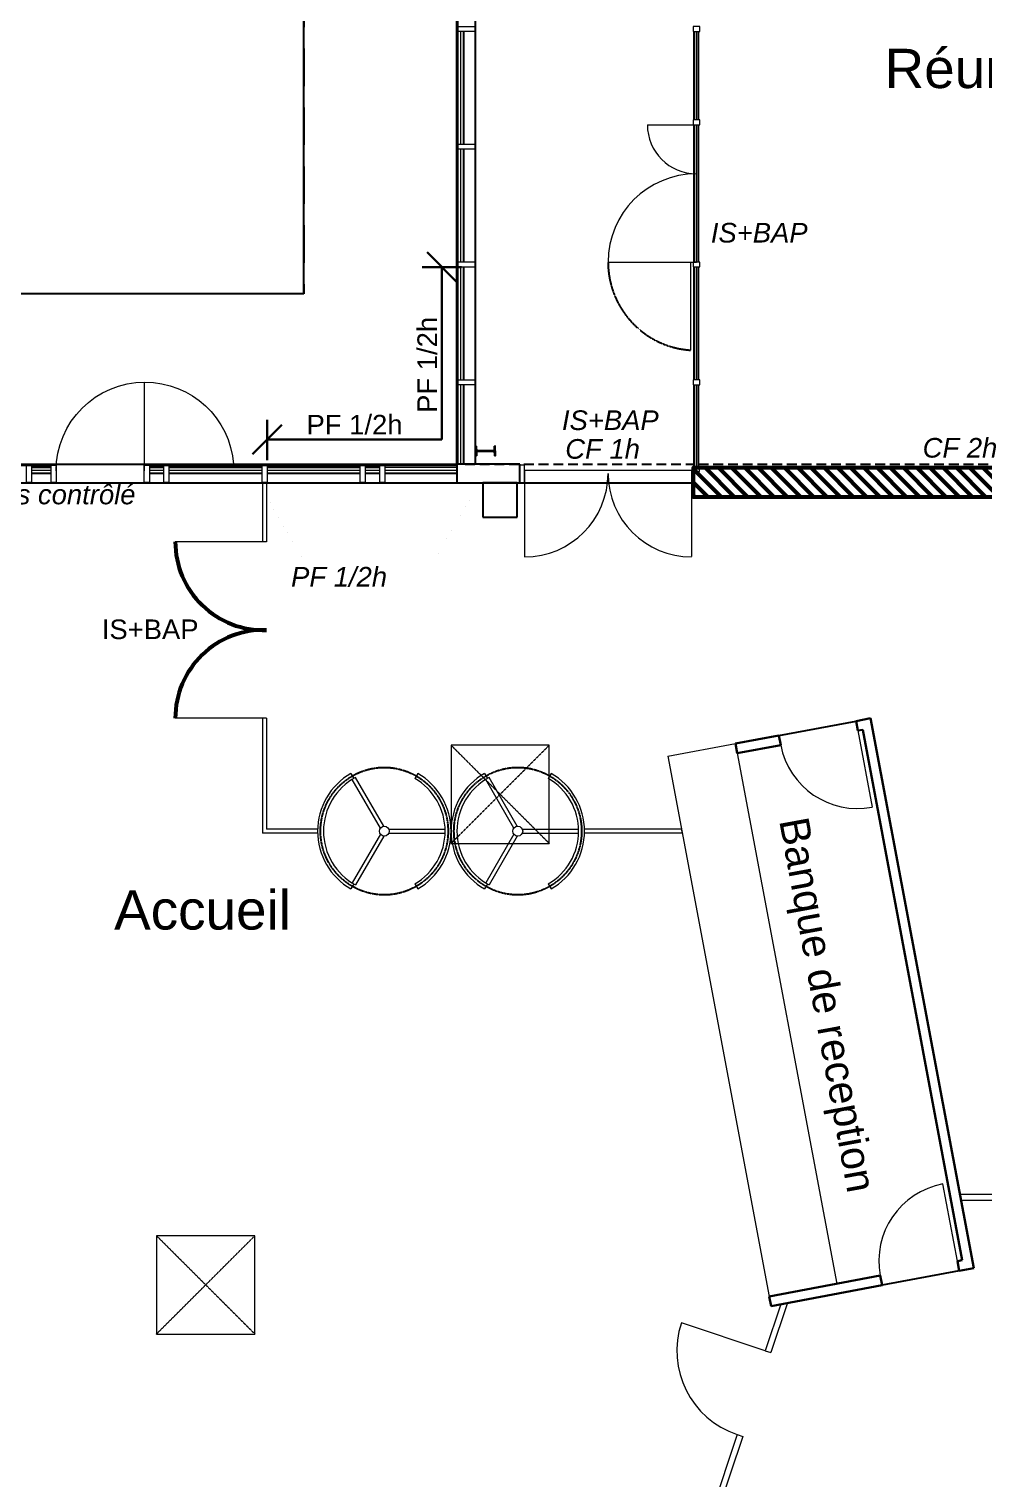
# Model space of a CAD drawing. Header units: metres. Extents: x 134472 to 303672, y 136880 to 366415.
# Drawn here: x 219297 to 229027, y 270372 to 285149 of the extents above; entities that cross this region are included whole.
import ezdxf
from ezdxf.enums import TextEntityAlignment as Align

# ---------------------------------------------------------------- set-up
doc = ezdxf.new("R2010")
doc.units = ezdxf.units.M
doc.header["$LTSCALE"] = 2
doc.header["$MEASUREMENT"] = 0
for name, pattern in [('CACHE', [0.375, 0.25, -0.125]), ('DCAD_Dashed', [33, 21, -12]), ('Planta_2$0$CACHE', [0.375, 0.25, -0.125]), ('STYLE_12', [0.46875, 0.3125, -0.15625])]:
    doc.linetypes.add(name, pattern=pattern)
for name, color, linetype in [('0.01', 8, 'Continuous'), ('0.03M', 254, 'Continuous'), ('0.1TEN', 133, 'Planta_2$0$CACHE'), ('1', 5, 'Continuous'), ('MOJI', 7, 'Continuous'), ('ST POTEAU', 160, 'Continuous')]:
    doc.layers.add(name, color=color, linetype=linetype)
for name, color, linetype, lineweight in [('0.03', 151, 'Continuous', 5), ('0.10', 92, 'Continuous', 9), ('0.30', 1, 'Continuous', 30), ('slh-aa-non visible sur plan fpf', 7, 'Continuous', 0)]:
    doc.layers.add(name, color=color, linetype=linetype, lineweight=lineweight)
doc.styles.add('arial', font='arial.ttf')
doc.styles.add('Style-Arial', font='arial.ttf')

# ---------------------------------------------------------------- blocks, each defined once
blk = doc.blocks.new('_Oblique')
at = {"color": 0, "linetype": 'ByBlock', "lineweight": -2}
blk.add_line((0.5, 0.5), (-0.5, -0.5), dxfattribs=at)

msp = doc.modelspace()

# ---------------------------------------------------------------- hatches: boundary and pattern name
at = {"layer": '0.01', "lineweight": 53}
h = msp.add_hatch(dxfattribs=at)
h.set_pattern_fill('ANSI31', color=256, scale=30, angle=90, style=0)
h.set_pattern_definition([(135, (290742.48, 244275.6), (-67.35192, -67.35192), [])])
edge = h.paths.add_edge_path()
edge.add_line((231646.586, 280679.317), (236322.586, 280679.317))
edge.add_line((236322.586, 280679.317), (236322.586, 280789.317))
edge.add_line((236322.586, 280789.317), (236366.586, 280789.317))
edge.add_line((236366.586, 280789.317), (236366.586, 280749.317))
edge.add_line((236366.586, 280749.317), (236426.586, 280749.317))
edge.add_line((236426.586, 280749.317), (236426.586, 280789.317))
edge.add_line((236426.586, 280789.317), (236622.586, 280789.317))
edge.add_line((236622.586, 280789.317), (236622.586, 280489.317))
edge.add_line((236622.586, 280489.317), (236322.586, 280489.317))
edge.add_line((236322.586, 280489.317), (236322.586, 280379.317))
edge.add_line((236322.586, 280379.317), (231396.586, 280379.317))
edge.add_line((231396.586, 280379.317), (226066.586, 280379.317))
edge.add_line((226066.586, 280379.317), (226066.586, 280679.317))
edge.add_line((226066.586, 280679.317), (232276.586, 280679.317))

# ---------------------------------------------------------------- linework, layer by layer
at = {"layer": '0.01', "linetype": 'Continuous'}
for p, q in [((223846.586, 280714.317), (223846.586, 298099.317)), ((223666.586, 280714.317), (223666.586, 297919.322)), ((223656.586, 280714.317), (223656.586, 297909.322)), ((214270.586, 280714.317), (223656.586, 280714.317)), ((214270.586, 280704.317), (219522.586, 280704.317)), ((220522.586, 280704.317), (223656.213, 280704.317)), ((224296.586, 280714.317), (223656.213, 280714.317)), ((223656.213, 280714.317), (223656.213, 280524.317)), ((224296.586, 280527.717), (224296.586, 280714.317)), ((210060.525, 280524.317), (224346.586, 280524.317)), ((224271.586, 280524.317), (226066.586, 280524.317)), ((226046.586, 280524.317), (226066.586, 280524.317))]:
    msp.add_line(p, q, dxfattribs=at)
at = {"layer": '0.01', "lineweight": 30}
for p, q in [((223702.12, 282723.317), (223303.753, 282723.317)), ((223503.753, 282723.317), (223503.753, 280966.847)), ((221722.586, 280756.673), (221722.586, 281166.847)), ((221722.586, 280966.847), (223503.753, 280966.847))]:
    msp.add_line(p, q, dxfattribs=at)
at = {"layer": '0.01'}
msp.add_line((222870.586, 280679.317), (222722.586, 280679.317), dxfattribs=at)
at = {"layer": '0.01', "linetype": 'CACHE', "ltscale": 200}
for p, q in [((223738.887, 280714.317), (226074.586, 280714.317)), ((226118.586, 280714.317), (236322.586, 280714.317))]:
    msp.add_line(p, q, dxfattribs=at)
at = {"layer": '0.01', "flags": 128}
for points in [[(223666.586, 283975.317), (223666.586, 285123.317)], [(223726.586, 283975.317), (223726.586, 285123.317)], [(226074.586, 284224.317), (226074.586, 285124.317)], [(226118.586, 284224.317), (226118.586, 285124.317)], [(226074.586, 282774.317), (226074.586, 284174.317)], [(226118.586, 282774.317), (226118.586, 284174.317)], [(223666.586, 282775.317), (223666.586, 283923.317)], [(223726.586, 282775.317), (223726.586, 283923.317)], [(223666.586, 281575.317), (223666.586, 282723.317)], [(223726.586, 281575.317), (223726.586, 282723.317)], [(226074.586, 281574.317), (226074.586, 282724.317)], [(226118.586, 281574.317), (226118.586, 282724.317)], [(223726.586, 280714.317), (223726.586, 281523.317)], [(226074.586, 280679.317), (226074.586, 281524.317)], [(226118.586, 280679.317), (226118.586, 281524.317)], [(219522.586, 280679.317), (219322.586, 280679.317)], [(220670.586, 280679.317), (220522.586, 280679.317)], [(221670.586, 280679.317), (220722.586, 280679.317)], [(222670.586, 280679.317), (221722.586, 280679.317)], [(219522.586, 280619.317), (219322.586, 280619.317)], [(220670.586, 280619.317), (220522.586, 280619.317)], [(221670.586, 280619.317), (220722.586, 280619.317)], [(222670.586, 280619.317), (221722.586, 280619.317)], [(222870.586, 280619.317), (222722.586, 280619.317)], [(223656.213, 280619.317), (222922.586, 280619.317)], [(226066.586, 280619.317), (226046.586, 280619.317)]]:
    msp.add_lwpolyline(points, dxfattribs=at)
at = {"layer": '0.01', "lineweight": 53, "flags": 128}
msp.add_lwpolyline([(231646.586, 280679.317), (236322.586, 280679.317), (236322.586, 280789.317), (236366.586, 280789.317), (236366.586, 280749.317), (236426.586, 280749.317), (236426.586, 280789.317), (236722.586, 280789.317), (236722.586, 280489.317), (236322.586, 280489.317), (236322.586, 280379.317), (231396.586, 280379.317), (226066.586, 280379.317), (226066.586, 280679.317), (232276.586, 280679.317)], dxfattribs=at)
at = {"layer": '0.01', "flags": 128}
msp.add_lwpolyline([(221726.533, 280525.933, 0.000058242), (221726.459, 280524.696)], format="xyb", dxfattribs=at)
at = {"layer": '0.03'}
for p, q in [((223656.213, 280679.317), (222922.586, 280679.317)), ((221716.586, 279923.316), (220786.586, 279923.316)), ((221716.586, 278124.317), (220786.586, 278124.317)), ((227741.351, 277998.368), (227887.745, 277218.22)), ((225806.359, 277737.014), (226494.375, 277866.119)), ((225806.359, 277737.014), (226839.167, 272233.078)), ((226512.794, 277767.83), (227527.159, 272362.179)), ((228755.716, 272592.717), (228608.172, 273378.993)), ((226797.469, 271678.999), (225943.841, 271964.165))]:
    msp.add_line(p, q, dxfattribs=at)
at = {"layer": '0.03', "flags": 128}
for points in [[(223696.586, 283975.317), (223696.586, 285123.317)], [(226096.586, 284224.317), (226096.586, 285124.317)], [(225596.586, 284174.317), (226096.586, 284174.317)], [(226096.586, 282774.317), (226096.586, 284174.317)], [(223696.586, 282775.317), (223696.586, 283923.317)], [(223696.586, 281575.317), (223696.586, 282723.317)], [(225196.586, 282774.317), (226096.586, 282774.317)], [(226036.586, 282774.317), (226036.586, 281876.319)], [(226096.586, 281574.317), (226096.586, 282724.317)], [(220472.586, 280645.317), (220472.586, 281550.303)], [(223666.586, 280714.317), (223666.586, 281523.317)], [(223696.586, 280714.317), (223696.586, 281523.317)], [(226096.586, 280679.317), (226096.586, 281524.317)], [(219522.586, 280649.317), (219322.586, 280649.317)], [(220670.586, 280649.317), (220522.586, 280649.317)], [(221670.586, 280649.317), (220722.586, 280649.317)], [(222670.586, 280649.317), (221722.586, 280649.317)], [(222870.586, 280649.317), (222722.586, 280649.317)], [(223656.213, 280649.317), (222922.586, 280649.317)], [(226066.586, 280649.317), (224346.586, 280649.317)], [(224346.586, 280649.317), (224346.586, 279769.317)], [(226046.586, 280649.317), (226046.586, 279774.317)]]:
    msp.add_lwpolyline(points, dxfattribs=at)
for points in [[(225596.586, 284174.317, 0.414213562), (226096.586, 283674.317)], [(226096.586, 283674.317, 0.414213562), (225196.586, 282774.317)], [(219572.586, 280645.317, -0.414213562), (220477.586, 281550.317)], [(220477.586, 281550.317, -0.392527766), (221380.068, 280712.77)], [(224346.586, 279769.317, 0.414213562), (225196.586, 280619.317)], [(225196.586, 280619.317, 0.414213562), (226046.586, 279769.317)]]:
    msp.add_lwpolyline(points, format="xyb", dxfattribs=at)
at = {"layer": '0.03'}
msp.add_lwpolyline([(226126.586, 280679.317), (226066.586, 280679.317), (226066.586, 280639.317), (226126.586, 280639.317)], close=True, dxfattribs=at)
at = {"layer": '0.03', "lineweight": 53}
for centre, major_axis, start_param, end_param in [((221686.586, 279923.316), (-636.396, 636.396), 0.785398163, 2.389533999), ((221686.586, 278124.317), (636.396, 636.396), 0.752058654, 2.35619449)]:
    msp.add_ellipse(centre, major_axis=major_axis, ratio=1, start_param=start_param, end_param=end_param, dxfattribs=at)
at = {"layer": '0.03'}
for centre, major_axis, start_param, end_param in [((227740.201, 278004.497), (-565.685, 565.685), 0.978685327, 2.5416864), ((228755.716, 272592.717), (-565.685, 565.685), -0.599906253, 0.970890073), ((226797.469, 271678.999), (636.396, 636.396), 2.033786495, 3.604582821)]:
    msp.add_ellipse(centre, major_axis=major_axis, ratio=1, start_param=start_param, end_param=end_param, dxfattribs=at)
at = {"layer": '0.03M'}
for p, q in [((226936.631, 277949.108), (227722.908, 278096.652)), ((228774.159, 272494.432), (227987.882, 272346.888))]:
    msp.add_line(p, q, dxfattribs=at)
at = {"layer": '0.03M', "flags": 128}
for points in [[(222096.586, 282449.317), (222096.586, 296349.317)], [(222096.586, 282449.317), (210231.618, 282449.317)]]:
    msp.add_lwpolyline(points, dxfattribs=at)
at = {"layer": '0.10'}
for p, q in [((221676.586, 280527.717), (221676.586, 279923.316)), ((221716.586, 280527.717), (221716.586, 279923.316)), ((221676.586, 279024.261), (221676.586, 279023.372)), ((221676.586, 278124.317), (221676.586, 276954.317)), ((221716.586, 278124.317), (221716.586, 276994.317)), ((222576.586, 277563.214), (222606.586, 277511.252)), ((223256.586, 277563.214), (223226.586, 277511.252)), ((223936.586, 277563.214), (223966.586, 277511.252)), ((224616.586, 277563.214), (224586.586, 277511.252)), ((222876.352, 277004.003), (222589.427, 277500.973)), ((222910.993, 277024.003), (222624.068, 277520.973)), ((224236.352, 277004.003), (223949.427, 277500.973)), ((224270.993, 277024.003), (223984.068, 277520.973)), ((222236.88, 276954.317), (221676.586, 276954.317)), ((222236.88, 276994.317), (221716.586, 276994.317)), ((222876.352, 276944.63), (222589.427, 276447.66)), ((222962.411, 276994.317), (223536.263, 276994.317)), ((222962.411, 276954.317), (223536.263, 276954.317)), ((224236.352, 276944.63), (223949.427, 276447.66)), ((224322.411, 276994.317), (224896.263, 276994.317)), ((224322.411, 276954.317), (224896.263, 276954.317)), ((225945.725, 276994.317), (224956.292, 276994.317)), ((225953.231, 276954.317), (224956.292, 276954.317)), ((225953.231, 276954.317), (225945.725, 276994.317)), ((222910.993, 276924.63), (222624.068, 276427.66)), ((224270.993, 276924.63), (223984.068, 276427.66)), ((222606.586, 276437.381), (222576.586, 276385.419)), ((223226.586, 276437.381), (223256.586, 276385.419)), ((223966.586, 276437.381), (223936.586, 276385.419)), ((224586.586, 276437.381), (224616.586, 276385.419)), ((228780.432, 273274.317), (229921.586, 273274.317)), ((228791.691, 273214.317), (229921.586, 273214.317)), ((226955.894, 272153.236), (226797.469, 271678.999)), ((227023.385, 272165.901), (226854.377, 271659.988)), ((226797.469, 271678.999), (226854.377, 271659.988)), ((226512.302, 270825.371), (225184.046, 266849.317)), ((226569.211, 270806.36), (225247.305, 266849.317)), ((226512.302, 270825.371), (226569.211, 270806.36))]:
    msp.add_line(p, q, dxfattribs=at)
for points in [[(223845.885, 285175.317), (223845.885, 285123.317), (223666.586, 285123.317), (223666.586, 285175.317)], [(226062.586, 285174.317), (226062.586, 285124.317), (226130.586, 285124.317), (226130.586, 285174.317)], [(226062.586, 284224.317), (226062.586, 284174.317), (226130.586, 284174.317), (226130.586, 284224.317)], [(223845.885, 283975.317), (223845.885, 283923.317), (223666.586, 283923.317), (223666.586, 283975.317)], [(223845.885, 282775.317), (223845.885, 282723.317), (223666.586, 282723.317), (223666.586, 282775.317)], [(226062.586, 282774.317), (226062.586, 282724.317), (226130.586, 282724.317), (226130.586, 282774.317)], [(223845.885, 281575.317), (223845.885, 281523.317), (223666.586, 281523.317), (223666.586, 281575.317)], [(226062.586, 281574.317), (226062.586, 281524.317), (226130.586, 281524.317), (226130.586, 281574.317)], [(219270.586, 280704.317), (219322.586, 280704.317), (219322.586, 280527.717), (219270.586, 280527.717)], [(220470.586, 280704.317), (220522.586, 280704.317), (220522.586, 280527.717), (220470.586, 280527.717)], [(220670.586, 280704.317), (220722.586, 280704.317), (220722.586, 280527.717), (220670.586, 280527.717)], [(221670.586, 280704.317), (221722.586, 280704.317), (221722.586, 280527.717), (221670.586, 280527.717)], [(222670.586, 280704.317), (222722.586, 280704.317), (222722.586, 280527.717), (222670.586, 280527.717)], [(222870.586, 280704.317), (222922.586, 280704.317), (222922.586, 280527.717), (222870.586, 280527.717)], [(224296.586, 280527.717), (224346.586, 280527.717), (224346.586, 280704.317), (224296.586, 280704.317)]]:
    msp.add_lwpolyline(points, close=True, dxfattribs=at)
for centre, major_axis, start_param, end_param in [((222916.586, 276974.317), (480.833, 480.833), 1.308996939, 3.403392041), ((222916.586, 276974.317), (-480.833, 480.833), 2.879793266, 4.974188368), ((224276.586, 276974.317), (480.833, 480.833), 1.308996939, 3.403392041), ((224276.586, 276974.317), (-480.833, 480.833), 2.879793266, 4.974188368), ((222916.586, 276974.317), (438.406, 438.406), 1.276733277, 3.435655703), ((222916.586, 276974.317), (-438.406, 438.406), 2.879793266, 4.974188368), ((224276.586, 276974.317), (438.406, 438.406), 1.276733277, 3.435655703), ((224276.586, 276974.317), (-438.406, 438.406), 2.879793266, 4.974188368), ((222916.586, 276974.317), (-35.355, 35.355), 3.926990817, 10.210176124), ((224276.586, 276974.317), (-35.355, 35.355), 3.926990817, 10.210176124)]:
    msp.add_ellipse(centre, major_axis=major_axis, ratio=1, start_param=start_param, end_param=end_param, dxfattribs=at)
msp.add_3dface([(219522.586, 280704.317), (219572.586, 280704.317), (219572.586, 280527.717), (219522.586, 280527.717)], dxfattribs=at)
at = {"layer": '0.1TEN', "flags": 128}
msp.add_lwpolyline([(225196.586, 282774.317, 0.394805142), (226036.586, 281876.319)], format="xyb", dxfattribs=at)
at = {"layer": '0.1TEN', "ltscale": 10}
for centre in [(222916.586, 276974.317), (224276.586, 276974.317)]:
    msp.add_ellipse(centre, major_axis=(459.619, 459.619), ratio=1, start_param=5.497787144, end_param=11.780972451, dxfattribs=at)
at = {"layer": '0.30'}
for p, q in [((227722.908, 278096.652), (227870.335, 278124.317)), ((227870.335, 278124.317), (228921.586, 272522.097)), ((227741.351, 277998.368), (227722.908, 278096.652)), ((227741.351, 277998.368), (227790.493, 278007.589)), ((227790.493, 278007.589), (228804.858, 272601.938)), ((226494.351, 277866.115), (226936.631, 277949.108)), ((226494.351, 277866.115), (226512.794, 277767.83)), ((226512.794, 277767.83), (226955.098, 277850.828)), ((226955.074, 277850.824), (226936.631, 277949.108)), ((228804.858, 272601.938), (228755.716, 272592.717)), ((228755.716, 272592.717), (228804.858, 272601.938)), ((228755.716, 272592.717), (228804.858, 272601.938)), ((228755.716, 272592.717), (228774.159, 272494.432)), ((228921.586, 272522.097), (228774.159, 272494.432)), ((228774.159, 272494.432), (228921.586, 272522.097)), ((228774.159, 272494.432), (228921.586, 272522.097)), ((226839.167, 272233.078), (227969.439, 272445.173)), ((227969.439, 272445.173), (227987.882, 272346.888)), ((226839.167, 272233.078), (226857.61, 272134.793)), ((226857.61, 272134.793), (227987.882, 272346.888))]:
    msp.add_line(p, q, dxfattribs=at)
at = {"layer": '0.30', "linetype": 'Continuous', "flags": 128}
msp.add_lwpolyline([(231646.586, 280679.317), (236322.586, 280679.317), (236322.586, 280789.317), (236366.586, 280789.317), (236366.586, 280749.317), (236426.586, 280749.317), (236426.586, 280789.317), (236722.586, 280789.317), (236722.586, 280489.317), (236322.586, 280489.317), (236322.586, 280379.317), (231396.586, 280379.317), (226066.586, 280379.317), (226066.586, 280679.317), (232276.586, 280679.317)], dxfattribs=at)
at = {"layer": '1', "color": 5, "linetype": 'DCAD_Dashed', "ltscale": 9.090909}
msp.add_line((222096.586, 296349.317), (222096.586, 282449.317), dxfattribs=at)
at = {"layer": '1', "color": 5, "linetype": 'Continuous', "ltscale": 2}
for p, q in [((223855.086, 280864.117), (223855.086, 280899.317)), ((223855.086, 280834.517), (223855.086, 280799.317)), ((223867.086, 280852.117), (224026.086, 280852.117)), ((223867.086, 280846.517), (224026.086, 280846.517)), ((224038.086, 280864.117), (224038.086, 280899.317)), ((224038.086, 280834.517), (224038.086, 280799.317))]:
    msp.add_line(p, q, dxfattribs=at)
for points in [[(223846.586, 280849.317), (223846.586, 280899.317), (223855.086, 280899.317)], [(223846.586, 280849.317), (223846.586, 280799.317), (223855.086, 280799.317)], [(224046.586, 280849.317), (224046.586, 280899.317), (224038.086, 280899.317)], [(224046.586, 280849.317), (224046.586, 280799.317), (224038.086, 280799.317)]]:
    msp.add_lwpolyline(points, dxfattribs=at)
for centre, start, end in [((223867.086, 280864.117), 180, 270), ((223867.086, 280834.517), 90, 180), ((224026.086, 280864.117), 270, 0), ((224026.086, 280834.517), 0, 90)]:
    msp.add_arc(centre, 12, start, end, dxfattribs=at)
at = {"layer": 'MOJI', "lineweight": 0, "const_width": 0.1}
msp.add_lwpolyline([(223796.586, 280374.211), (223443.032, 279761.839), (222076.139, 279761.839), (221722.586, 280374.211)], dxfattribs=at)
at = {"layer": 'slh-aa-non visible sur plan fpf', "color": 8, "linetype": 'STYLE_12'}
for p, q in [((223596.586, 277849.317), (224596.586, 276849.317)), ((223596.586, 276849.317), (224596.586, 277849.317))]:
    msp.add_line(p, q, dxfattribs=at)
at = {"layer": 'slh-aa-non visible sur plan fpf', "color": 133, "linetype": 'Planta_2$0$CACHE', "ltscale": 10}
for points in [[(223596.586, 276849.317), (224596.586, 276849.317), (224596.586, 277849.317), (223596.586, 277849.317)], [(220596.586, 271849.317), (221596.586, 271849.317), (221596.586, 272849.317), (220596.586, 272849.317)]]:
    msp.add_lwpolyline(points, close=True, dxfattribs=at)
at = {"layer": 'slh-aa-non visible sur plan fpf', "color": 8, "linetype": 'STYLE_12', "flags": 128}
for points in [[(223596.586, 277849.317), (224596.586, 276849.317)], [(223596.586, 276849.317), (224596.586, 277849.317)], [(220596.586, 271849.317), (221596.586, 272849.317)], [(220596.586, 272849.317), (221596.586, 271849.317)]]:
    msp.add_lwpolyline(points, dxfattribs=at)
at = {"layer": 'slh-aa-non visible sur plan fpf', "color": 133, "linetype": 'Planta_2$0$CACHE', "ltscale": 10}
msp.add_3dface([(223596.586, 276849.317), (224596.586, 276849.317), (224596.586, 277849.317), (223596.586, 277849.317)], dxfattribs=at)
at = {"layer": 'ST POTEAU', "flags": 128}
for points in [[(224271.586, 280524.317), (223921.586, 280524.317)], [(223921.586, 280524.317), (223921.586, 280174.317)], [(224271.586, 280174.317), (224271.586, 280524.317)], [(223921.586, 280174.317), (224271.586, 280174.317)]]:
    msp.add_lwpolyline(points, dxfattribs=at)

# ---------------------------------------------------------------- block references
at = {"layer": '0.01', "lineweight": 30, "xscale": 300}
for p, yscale, rotation in [((223503.753, 282723.317), 300.0000000000001, 90), ((221722.586, 280966.847), 300, 180)]:
    msp.add_blockref('_Oblique', p, dxfattribs=dict(at, yscale=yscale, rotation=rotation))

# ---------------------------------------------------------------- texts
at = {"layer": '0.01', "linetype": 'Continuous', "style": 'Style-Arial'}
msp.add_text('PF 1/2h', height=200, rotation=90, dxfattribs=at).set_placement((223353.753, 281726.28), align=Align.MIDDLE_CENTER)
msp.add_text('PF 1/2h', height=200, dxfattribs=at).set_placement((222613.169, 281116.847), align=Align.MIDDLE_CENTER)
at = {"layer": 'MOJI', "style": 'arial'}
msp.add_text('IS+BAP', height=200, dxfattribs=at).set_placement((220038.141, 278931.392))
at = {"layer": 'MOJI', "lineweight": 53, "style": 'arial', "oblique": 360}
for s, p in [('Banque de r', (226938.704, 277083.335)), ('e', (227352.183, 274831.694)), ('ception', (227394.281, 274602.444))]:
    msp.add_text(s, height=300, rotation=280.4055494, dxfattribs=at).set_placement(p)
at = {"layer": 'MOJI', "attachment_point": 1, "style": 'arial'}
for s, insert, char_height, width in [('{\\fArial|b0|i0|c238|p34;R\\fArial|b0|i0|c0|p39;é\\fArial|b0|i0|c238|p34;union }6', (228013.74, 284947.263), 400, 9351.2054), ('\\fArial|b0|i1|c0|p39;IS+BAP', (226243.767, 283173.2), 200, 1881.4929), ('{\\fArial|b0|i1|c0|p34;IS+BAP}', (224726.504, 281262.535), 200, 1881.4929), ('{\\fArial|b0|i1|c0|p34;CF 1h}', (224760.418, 280969.969), 200, 1881.4929), ('{\\fArial|b0|i1|c0|p34;CF 2h}', (228401.533, 280981.342), 200, 1881.4929), ('\\fArial|b0|i1|c0|p39;Accès contrôlé', (218549.446, 280505.549), 200, 1881.4929), ('{\\fArial|b0|i1|c0|p34;PF 1/2h}', (221966.733, 279666.889), 200, 1881.4929), ('{\\fArial|b0|i0|c0|p34;Accueil}', (220163.882, 276371.569), 400, 13020.29728)]:
    msp.add_mtext(s, dxfattribs=dict(at, insert=insert, char_height=char_height, width=width))

doc.saveas('drawing.dxf')
